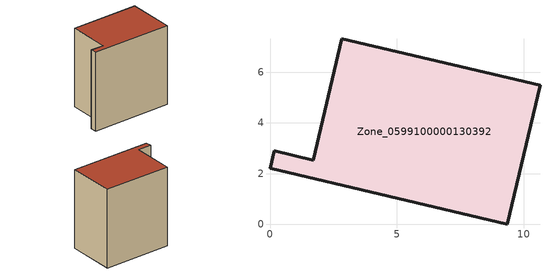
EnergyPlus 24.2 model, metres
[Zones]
Zone_0599100000130392
 floor ground (C_G): 9.35,0 0,2.22 0.16,2.91 1.71,2.54 2.83,7.33 10.64,5.48 z0
 wall outside (C_F): 1.71,2.54 0.16,2.91 0,2.22 9.35,0 10.64,5.48 2.83,7.33 1.71,2.54 z0:9.4
 roof outside (C_R): 10.64,5.48 2.83,7.33 1.71,2.54 0.16,2.91 0,2.22 9.35,0 z9.4
[BUILDING]
Pand.0599100000130392: North Axis=0; Terrain=City; Loads Convergence Tolerance Value=0.04; Temperature Convergence Tolerance Value=0.4; Solar Distribution=FullExterior; Maximum Number of Warmup Days=25; Minimum Number of Warmup Days=1
[Site:Location]
Rotterdam.The.Hague.AP_ZH_NLD Design_Conditions: Latitude=51.96; Longitude=4.45; Time Zone=1; Elevation=-4.5
[SITE:GROUNDTEMPERATURE:BUILDINGSURFACE]
18, 18, 18, 18, 18, 18, 18, 18, 18, 18, 18, 18
[MATERIAL] Thermal Absorptance=0.9; Solar Absorptance=0.7; Visible Absorptance=0.7
Name | Roughness | Thickness | Conductivity | Density | Specific Heat
G.TI.1946 | MediumSmooth | 0.15 | 1 | 540 | 1210
F.TI.1946 | Rough | 0.3 | 0.857143 | 1920 | 840
R.TI.1946 | MediumRough | 0.2 | 0.1 | 1500 | 1000
[CONSTRUCTION]
C_G: G.TI.1946
C_F: F.TI.1946
C_R: R.TI.1946
[ZONE]
Zone_0599100000130392: Type=1; Multiplier=1; Ceiling Height=Autocalculate; Volume=Autocalculate; Floor Area=autocalculate; Part of Total Floor Area=Yes
[ZONEINFILTRATION:DESIGNFLOWRATE]
Infil_Zone_0599100000130392: Zone or ZoneList or Space or SpaceList=Zone_0599100000130392; Schedule=AlwaysOn; Design Flow Rate Calculation Method=Flow/Area; Flow Rate per Floor Area=0.003; Constant Term Coefficient=1; Temperature Term Coefficient=0; Velocity Term Coefficient=0; Velocity Squared Term Coefficient=0
[HVACTEMPLATE:ZONE:IDEALLOADSAIRSYSTEM]
Zone_0599100000130392: Maximum Heating Supply Air Temperature=50; Minimum Cooling Supply Air Temperature=13; Maximum Heating Supply Air Humidity Ratio=0.0156; Minimum Cooling Supply Air Humidity Ratio=0.0077; Heating Limit=NoLimit; Cooling Limit=NoLimit; Dehumidification Control Type=ConstantSensibleHeatRatio; Cooling Sensible Heat Ratio=0.7; Dehumidification Setpoint=60; Humidification Control Type=None; Humidification Setpoint=30; Outdoor Air Method=None; Outdoor Air Flow Rate per Person=0.00944; Outdoor Air Flow Rate per Zone Floor Area=0; Outdoor Air Flow Rate per Zone=0; Demand Controlled Ventilation Type=None; Outdoor Air Economizer Type=NoEconomizer; Heat Recovery Type=None; Sensible Heat Recovery Effectiveness=0.7; Latent Heat Recovery Effectiveness=0.65
[ZONECONTROL:THERMOSTAT]
ThermostatControl_Zone_0599100000130392: Zone or ZoneList=Zone_0599100000130392; Control Type Schedule=DualSetpointControlType; Control 1=Thermostat_Zone_0599100000130392; Temperature Difference Between Cutout And Setpoint=0
[THERMOSTATSETPOINT:DUALSETPOINT]
Thermostat_Zone_0599100000130392: Heating Setpoint Temperature Schedule=HeatingSetpoint_Zone_0599100000130392; Cooling Setpoint Temperature Schedule=CoolingSetpoint_Zone_0599100000130392
[SCHEDULE:COMPACT]
HeatingSetpoint_Zone_0599100000130392: Through: 12/31, For: AllDays, Until: 24:00, 21
CoolingSetpoint_Zone_0599100000130392: Through: 12/31, For: AllDays, Until: 24:00, 24
DualSetpointControlType: Through: 12/31, For: AllDays, Until: 24:00, 4
AlwaysOn: Through: 12/31, For: AllDays, Until: 24:00, 1
